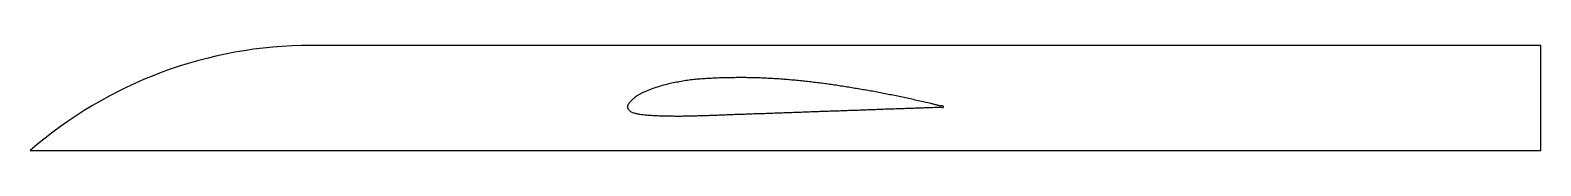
# Model space of a CAD drawing. Header units: millimetres. Extents: x -178 to 914, y 0 to 76.
import ezdxf

# ---------------------------------------------------------------- set-up
doc = ezdxf.new("R2010")
doc.units = ezdxf.units.MM

msp = doc.modelspace()

# ---------------------------------------------------------------- linework, layer by layer
at = {"color": 7, "linetype": 'Continuous', "lineweight": 25}
for p, q in [((914.4, 76.2), (25.4, 76.2)), ((914.4, 0), (914.4, 76.2)), ((-177.8, 0), (914.4, 0))]:
    msp.add_line(p, q, dxfattribs=at)
msp.add_arc((25.4, -232.8), 309, 90, 131.1121, dxfattribs=at)
msp.add_open_spline([(482.6, 31.8), (482.6, 31.7), (482.6, 30.9), (480, 31.8), (478.1, 31.4), (475.7, 31.4), (472.7, 31.2), (468.9, 31.1), (464.3, 31), (459.7, 30.8), (455.2, 30.6), (450.6, 30.5), (446, 30.3), (441.5, 30.2), (436.9, 30), (432.3, 29.8), (427.7, 29.7), (423.2, 29.5), (418.6, 29.3), (414, 29.2), (409.4, 29), (404.9, 28.8), (400.3, 28.7), (395.7, 28.5), (391.2, 28.4), (386.6, 28.2), (382, 28), (377.4, 27.9), (372.9, 27.7), (368.3, 27.5), (363.7, 27.4), (359.2, 27.2), (354.6, 27), (350, 26.9), (345.4, 26.8), (340.9, 26.6), (336.3, 26.4), (331.7, 26.3), (327.1, 26.1), (322.6, 25.9), (318, 25.7), (313.4, 25.6), (308.9, 25.4), (304.3, 25.3), (299.7, 25.2), (295.1, 25.1), (290.6, 25), (286, 25.1), (281.4, 25.1), (276.9, 25.3), (272.3, 25.5), (268.5, 25.7), (265.4, 26), (263.1, 26.4), (260.8, 26.8), (258.7, 27.3), (257, 27.9), (255.8, 28.8), (255, 29.5), (254.5, 30.1), (254.3, 30.6), (254, 31.2), (253.9, 31.8), (254.1, 32.5), (254.2, 32.9), (254.5, 33.4), (255, 34.2), (255.8, 35.1), (257, 36.4), (258.6, 37.9), (260.8, 39.6), (263.1, 41), (265.4, 42.1), (268.4, 43.5), (272.3, 44.9), (276.8, 46.4), (281.4, 47.7), (286, 48.8), (290.6, 49.7), (295.2, 50.5), (299.7, 51.2), (304.3, 51.7), (308.9, 52), (313.5, 52.3), (318, 52.5), (322.6, 52.7), (327.2, 52.8), (331.7, 52.8), (336.3, 52.9), (340.9, 52.8), (345.5, 52.8), (350, 52.6), (354.6, 52.4), (359.2, 52.1), (363.8, 51.9), (368.3, 51.5), (372.9, 51.1), (377.5, 50.7), (382, 50.2), (386.6, 49.7), (391.2, 49.2), (395.8, 48.6), (400.3, 48), (404.9, 47.3), (409.5, 46.6), (414, 45.9), (418.6, 45.1), (423.2, 44.3), (427.8, 43.6), (432.3, 42.7), (436.9, 41.9), (441.5, 40.9), (446, 40.1), (450.6, 39.1), (455.2, 38.1), (459.7, 37.2), (464.3, 36.1), (468.9, 35.1), (472.7, 34.2), (475.7, 33.5), (478.1, 33), (480, 32.2), (482.6, 32.6), (482.6, 31.8), (482.6, 31.8)], degree=3, knots=[0, 0, 0, 0, 0.000293, 0.005187, 0.010078, 0.014972, 0.019865, 0.02965, 0.039435, 0.049221, 0.059006, 0.068791, 0.078578, 0.088363, 0.098147, 0.107934, 0.117719, 0.127504, 0.137291, 0.147075, 0.156862, 0.166647, 0.176432, 0.186218, 0.196003, 0.205788, 0.215575, 0.22536, 0.235144, 0.244931, 0.254716, 0.264501, 0.274288, 0.284072, 0.293857, 0.303644, 0.313429, 0.323214, 0.333, 0.342785, 0.352572, 0.362357, 0.372142, 0.381925, 0.391708, 0.401488, 0.411268, 0.421047, 0.430826, 0.44061, 0.450398, 0.460201, 0.46512, 0.470064, 0.475041, 0.480058, 0.484289, 0.486649, 0.489347, 0.49099, 0.492039, 0.492675, 0.494986, 0.496137, 0.496864, 0.498001, 0.499805, 0.50286, 0.505696, 0.511057, 0.517199, 0.522926, 0.528437, 0.533798, 0.54426, 0.554557, 0.564712, 0.574769, 0.584761, 0.594688, 0.604563, 0.6144, 0.624214, 0.634014, 0.643803, 0.653588, 0.66337, 0.673149, 0.682928, 0.692707, 0.702487, 0.712271, 0.722059, 0.731853, 0.741649, 0.751456, 0.76127, 0.771088, 0.780921, 0.790759, 0.800602, 0.810463, 0.820331, 0.830212, 0.8401, 0.850003, 0.859907, 0.869826, 0.879753, 0.889698, 0.899643, 0.909606, 0.919569, 0.929551, 0.939543, 0.949546, 0.959558, 0.969582, 0.979616, 0.984633, 0.989661, 0.994678, 0.999707, 1, 1, 1, 1], dxfattribs=at)

doc.saveas('drawing.dxf')
